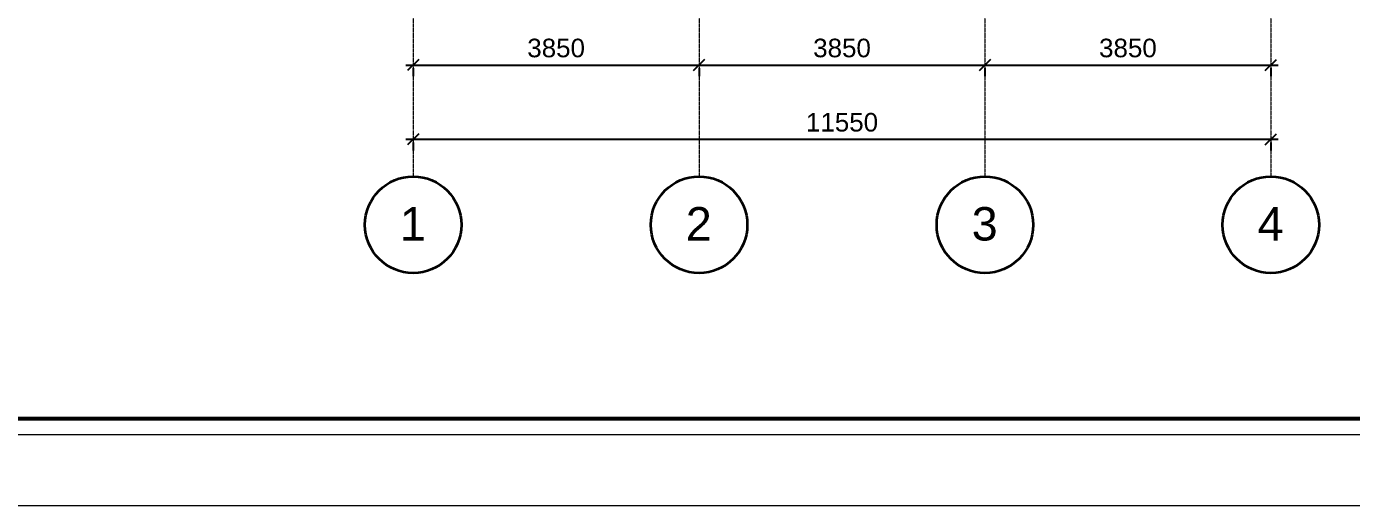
# Model space of a CAD drawing. Header units: millimetres. Extents: x 181904 to 315432, y 14752 to 46226.
# Drawn here: x 235357 to 253200, y 14752 to 21203 of the extents above; entities that cross this region are included whole.
import ezdxf

# ---------------------------------------------------------------- set-up
doc = ezdxf.new("R2010")
doc.units = ezdxf.units.MM
doc.linetypes.add('Grid Line', pattern=[21, 12, -3, 3, -3])
for name, color, linetype, lineweight in [('A-ANNO-DIMS', 211, 'Continuous', 9), ('A-STRT-Cstruktur', 4, 'Continuous', 15), ('S-GRID', 1, 'Continuous', 9), ('S-GRID-IDEN', 1, 'Continuous', 35)]:
    doc.layers.add(name, color=color, linetype=linetype, lineweight=lineweight)
doc.styles.add('Arial', font='arial.ttf', dxfattribs={"height": 450})
doc.styles.add('Arial_1', font='arial.ttf', dxfattribs={"height": 250})
doc.dimstyles.new('Diagonal_-_2_5mm_Arial', dxfattribs={"dimscale": 304.8, "dimtxt": 255.06485, "dimasz": 0.492126, "dimexe": 0.492126, "dimexo": 0.492126, "dimgap": 0.328084, "dimtad": 1, "dimdec": 0, "dimzin": 0, "dimdsep": 46, "dimtxsty": 'Arial_1', "dimblk1": 'OBLIQUE', "dimblk2": 'OBLIQUE', "dimsah": 1, "dimcen": 0.09, "dimdle": 0.328084, "dimazin": 0, "dimtfac": 1, "dimtdec": 4, "dimtix": 1, "dimtmove": 0, "dimatfit": 3, "dimfxl": 1, "dimtvp": 1, "dimtfill": 1, "dimtolj": 1, "dimtzin": 0, "dimarcsym": 2})

# ---------------------------------------------------------------- blocks, each defined once
blk = doc.blocks.new('Grid - Standard-24584-LANTAI 2')
at = {"layer": 'S-GRID-IDEN'}
blk.add_circle((0, 0), 6.5, dxfattribs=at)
blk = doc.blocks.new('_Oblique')
at = {"color": 0, "linetype": 'ByBlock', "lineweight": -2}
blk.add_line((-0.5, -0.5), (0.5, 0.5), dxfattribs=at)
blk = doc.blocks.new('*D28')
at = {"layer": 'A-ANNO-DIMS', "color": 0, "lineweight": -2, "transparency": 16777216}
for p, q in [((240464, 20684), (244514, 20684)), ((240564, 20640), (240564, 20534)), ((244414, 20640), (244414, 20534))]:
    blk.add_line(p, q, dxfattribs=at)
at = {"layer": 'Defpoints', "color": 0, "transparency": 16777216}
for p in [(240564, 20790), (244414, 20790), (244414, 20684)]:
    blk.add_point(p, dxfattribs=at)
at = {"layer": 'A-ANNO-DIMS', "color": 0, "lineweight": -2, "transparency": 16777216, "xscale": 150, "yscale": 150, "zscale": 150, "rotation": 180}
blk.add_blockref('_Oblique', (240564, 20684), dxfattribs=at)
at = {"layer": 'A-ANNO-DIMS', "color": 0, "lineweight": -2, "transparency": 16777216, "xscale": 150, "yscale": 150, "zscale": 150}
blk.add_blockref('_Oblique', (244414, 20684), dxfattribs=at)
at = {"layer": 'A-ANNO-DIMS', "color": 0, "transparency": 16777216, "insert": (242489, 20912), "char_height": 250, "width": 922.94, "attachment_point": 5, "style": 'Arial_1', "bg_fill": 3, "box_fill_scale": 1.1, "bg_fill_color": 256, "bg_fill_true_color": 13158600, "bg_fill_transparency": 0}
blk.add_mtext('\\A1;3850', dxfattribs=at)
blk = doc.blocks.new('*D29')
at = {"layer": 'A-ANNO-DIMS', "color": 0, "lineweight": -2, "transparency": 16777216}
for p, q in [((244314, 20684), (248364, 20684)), ((244414, 20640), (244414, 20534)), ((248264, 20640), (248264, 20534))]:
    blk.add_line(p, q, dxfattribs=at)
at = {"layer": 'Defpoints', "color": 0, "transparency": 16777216}
for p in [(244414, 20790), (248264, 20790), (248264, 20684)]:
    blk.add_point(p, dxfattribs=at)
at = {"layer": 'A-ANNO-DIMS', "color": 0, "lineweight": -2, "transparency": 16777216, "xscale": 150, "yscale": 150, "zscale": 150, "rotation": 180}
blk.add_blockref('_Oblique', (244414, 20684), dxfattribs=at)
at = {"layer": 'A-ANNO-DIMS', "color": 0, "lineweight": -2, "transparency": 16777216, "xscale": 150, "yscale": 150, "zscale": 150}
blk.add_blockref('_Oblique', (248264, 20684), dxfattribs=at)
at = {"layer": 'A-ANNO-DIMS', "color": 0, "transparency": 16777216, "insert": (246339, 20912), "char_height": 250, "width": 922.94, "attachment_point": 5, "style": 'Arial_1', "bg_fill": 3, "box_fill_scale": 1.1, "bg_fill_color": 256, "bg_fill_true_color": 13158600, "bg_fill_transparency": 0}
blk.add_mtext('\\A1;3850', dxfattribs=at)
blk = doc.blocks.new('*D30')
at = {"layer": 'A-ANNO-DIMS', "color": 0, "lineweight": -2, "transparency": 16777216}
for p, q in [((248164, 20684), (252214, 20684)), ((248264, 20640), (248264, 20534)), ((252114, 20640), (252114, 20534))]:
    blk.add_line(p, q, dxfattribs=at)
at = {"layer": 'Defpoints', "color": 0, "transparency": 16777216}
for p in [(248264, 20790), (252114, 20790), (252114, 20684)]:
    blk.add_point(p, dxfattribs=at)
at = {"layer": 'A-ANNO-DIMS', "color": 0, "lineweight": -2, "transparency": 16777216, "xscale": 150, "yscale": 150, "zscale": 150, "rotation": 180}
blk.add_blockref('_Oblique', (248264, 20684), dxfattribs=at)
at = {"layer": 'A-ANNO-DIMS', "color": 0, "lineweight": -2, "transparency": 16777216, "xscale": 150, "yscale": 150, "zscale": 150}
blk.add_blockref('_Oblique', (252114, 20684), dxfattribs=at)
at = {"layer": 'A-ANNO-DIMS', "color": 0, "transparency": 16777216, "insert": (250189, 20912), "char_height": 250, "width": 922.94, "attachment_point": 5, "style": 'Arial_1', "bg_fill": 3, "box_fill_scale": 1.1, "bg_fill_color": 256, "bg_fill_true_color": 13158600, "bg_fill_transparency": 0}
blk.add_mtext('\\A1;3850', dxfattribs=at)
blk = doc.blocks.new('*D31')
at = {"layer": 'A-ANNO-DIMS', "color": 0, "lineweight": -2, "transparency": 16777216}
for p, q in [((240464, 19684), (252214, 19684)), ((240564, 19640), (240564, 19534)), ((252114, 19640), (252114, 19534))]:
    blk.add_line(p, q, dxfattribs=at)
at = {"layer": 'Defpoints', "color": 0, "transparency": 16777216}
for p in [(240564, 19790), (252114, 19790), (252114, 19684)]:
    blk.add_point(p, dxfattribs=at)
at = {"layer": 'A-ANNO-DIMS', "color": 0, "lineweight": -2, "transparency": 16777216, "xscale": 150, "yscale": 150, "zscale": 150, "rotation": 180}
blk.add_blockref('_Oblique', (240564, 19684), dxfattribs=at)
at = {"layer": 'A-ANNO-DIMS', "color": 0, "lineweight": -2, "transparency": 16777216, "xscale": 150, "yscale": 150, "zscale": 150}
blk.add_blockref('_Oblique', (252114, 19684), dxfattribs=at)
at = {"layer": 'A-ANNO-DIMS', "color": 0, "transparency": 16777216, "insert": (246339, 19912), "char_height": 250, "width": 1153.68, "attachment_point": 5, "style": 'Arial_1', "bg_fill": 3, "box_fill_scale": 1.1, "bg_fill_color": 256, "bg_fill_true_color": 13158600, "bg_fill_transparency": 0}
blk.add_mtext('\\A1;11550', dxfattribs=at)
blk = doc.blocks.new('KOPSTR')
at = {"color": 8}
blk.add_lwpolyline([(997258, 628249), (997258, 586244), (1056658, 586244), (1056658, 628249)], close=True, dxfattribs=at)
at = {"lineweight": 13}
blk.add_lwpolyline([(1055385, 626976), (1055385, 587517), (999803, 587517), (999803, 626976)], close=True, dxfattribs=at)
at = {"color": 1, "lineweight": 53, "ltscale": 0.05}
blk.add_lwpolyline([(1045676, 626693), (1045676, 587800), (1000086, 587800), (1000086, 626693)], close=True, dxfattribs=at)

msp = doc.modelspace()

# ---------------------------------------------------------------- linework, layer by layer
at = {"layer": 'S-GRID', "linetype": 'Grid Line'}
for p, q in [((240563.6, 43062.1), (240563.6, 19183.1)), ((244413.6, 43062.1), (244413.6, 19183.1)), ((248263.6, 43062.1), (248263.6, 19183.1)), ((252113.6, 43062.1), (252113.6, 19183.1))]:
    msp.add_line(p, q, dxfattribs=at)

# ---------------------------------------------------------------- block references
at = {"layer": 'S-GRID-IDEN', "xscale": 99.99999999999993, "yscale": 99.99999999999993, "zscale": 99.99999999999993, "rotation": 180}
for p in [(240563.6, 18533.1), (244413.6, 18533.1), (248263.6, 18533.1), (252113.6, 18533.1)]:
    msp.add_blockref('Grid - Standard-24584-LANTAI 2', p, dxfattribs=at)

# ---------------------------------------------------------------- next in the draw order: texts
at = {"layer": 'S-GRID-IDEN', "lineweight": 9, "char_height": 450, "width": 424.894, "attachment_point": 1, "style": 'Arial', "bg_fill": 3, "box_fill_scale": 1.25, "bg_fill_color": 256, "bg_fill_true_color": 13158600, "bg_fill_transparency": 0}
for s, insert in [('1', (240385.2, 18770.8)), ('2', (244235.2, 18770.8)), ('3', (248085.2, 18770.8)), ('4', (251935.2, 18770.8))]:
    msp.add_mtext(s, dxfattribs=dict(at, insert=insert))

# ---------------------------------------------------------------- next in the draw order: dimensions: what is measured, and where the dimension line sits
at = {"layer": 'A-ANNO-DIMS'}
for base, p1, p2, override, picture, middle in [((244413.6, 20684.2), (240563.6, 20790.3), (244413.6, 20790.3), {"dimpost": '<>', "dimfxl": 3850}, '*D28', (242488.6, 20912)), ((252113.6, 19684.2), (240563.6, 19790.3), (252113.6, 19790.3), {"dimpost": '<>', "dimfxl": 11550}, '*D31', (246338.6, 19911.9))]:
    dim = msp.add_linear_dim(base=base, p1=p1, p2=p2, dimstyle='Diagonal_-_2_5mm_Arial', override=override, dxfattribs=at)
    dim.commit()
    dim.dimension.update_dxf_attribs({"geometry": picture, "text_midpoint": middle})

# ---------------------------------------------------------------- next in the draw order: dimensions: what is measured, and where the dimension line sits
dim = msp.add_linear_dim(base=(248263.6, 20684.2), p1=(244413.6, 20790.3), p2=(248263.6, 20790.3), dimstyle='Diagonal_-_2_5mm_Arial', override={"dimpost": '<>', "dimfxl": 3850}, dxfattribs=at)
dim.commit()
dim.dimension.update_dxf_attribs({"geometry": '*D29', "text_midpoint": (246338.6, 20912)})

# ---------------------------------------------------------------- next in the draw order: dimensions: what is measured, and where the dimension line sits
dim = msp.add_linear_dim(base=(252113.6, 20684.2), p1=(248263.6, 20790.3), p2=(252113.6, 20790.3), dimstyle='Diagonal_-_2_5mm_Arial', override={"dimpost": '<>', "dimfxl": 3850}, dxfattribs=at)
dim.commit()
dim.dimension.update_dxf_attribs({"geometry": '*D30', "text_midpoint": (250188.6, 20912)})

# ---------------------------------------------------------------- next in the draw order: block references
at = {"layer": 'A-STRT-Cstruktur', "xscale": 0.749313087254457, "yscale": 0.749313087254457, "zscale": 0.749313087254457}
msp.add_blockref('KOPSTR', (-520844.6, -424528.8, -87794.3), dxfattribs=at)

doc.saveas('drawing.dxf')
